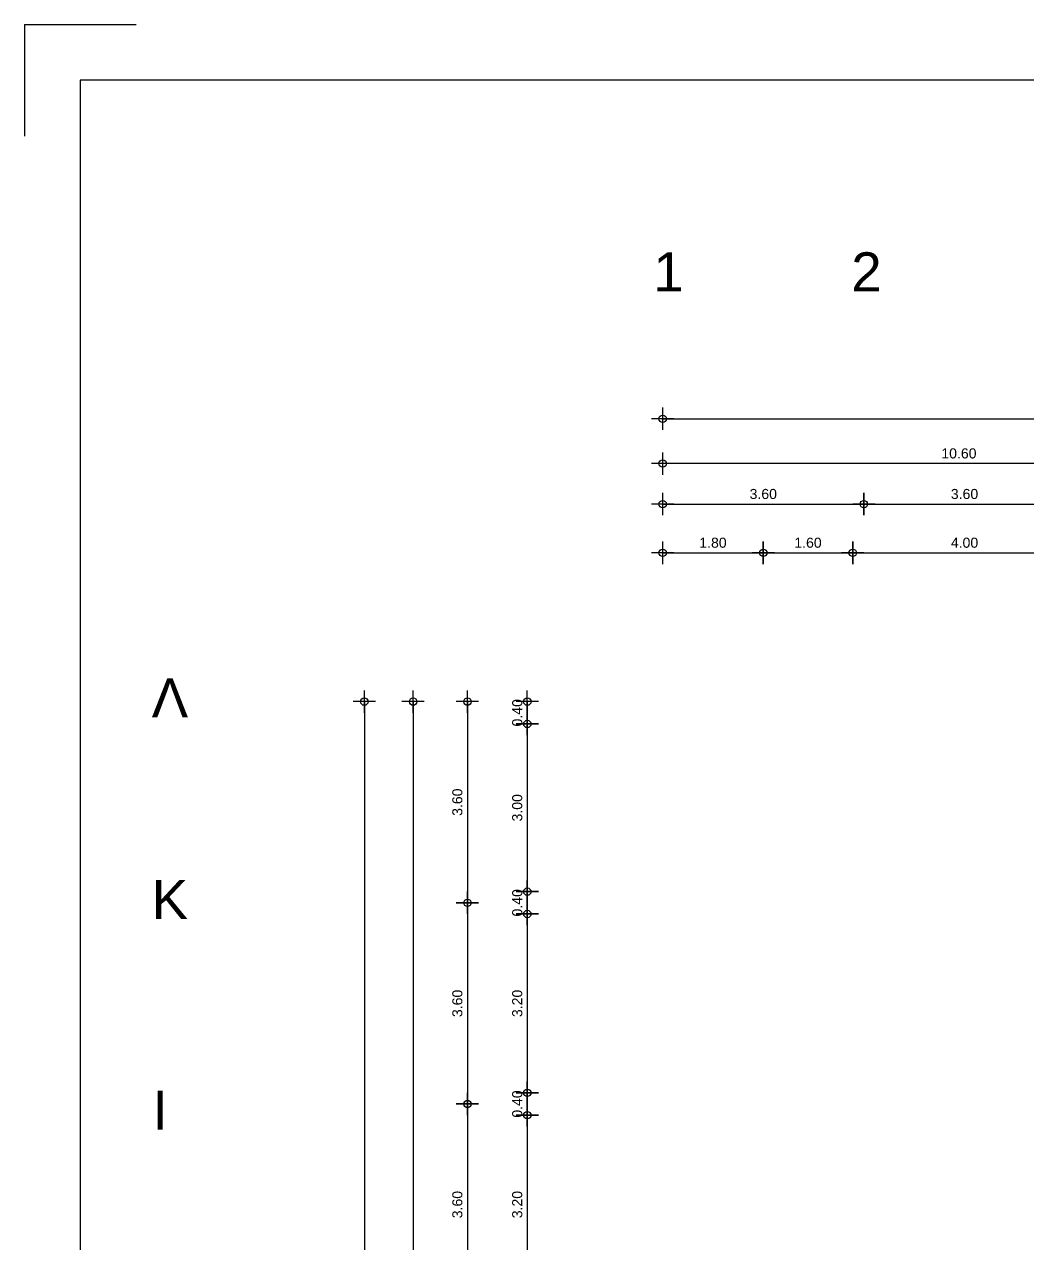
# Model space of a CAD drawing. Header units: metres. Extents: x 0 to 132, y -109 to 310.
# Drawn here: x 0 to 17.95, y 197.47 to 219.29 of the extents above; entities that cross this region are included whole.
import ezdxf

# ---------------------------------------------------------------- set-up
doc = ezdxf.new("R2010")
doc.units = ezdxf.units.M
doc.header["$LTSCALE"] = 0.036
doc.layers.get('Defpoints').update_dxf_attribs({"color": 252})
for name, color, linetype in [('arxitektonika', 254, 'Continuous'), ('BORDER', 252, 'Continuous'), ('DIMBLK', 252, 'Continuous'), ('LAYER-ON', 252, 'Continuous'), ('MARKS', 252, 'Continuous')]:
    doc.layers.add(name, color=color, linetype=linetype)
doc.styles.add('COMU-N', font='arial.ttf')
doc.styles.get("Standard").update_dxf_attribs({"font": 'arial.ttf'})
doc.dimstyles.new('CADWDOT', dxfattribs={"dimscale": 0.1, "dimtxt": 1.8, "dimasz": 0.08, "dimexe": 2, "dimexo": 0, "dimgap": 0.09, "dimtad": 0, "dimrnd": 0.001, "dimzin": 0, "dimdsep": 46, "dimtxsty": 'Standard', "dimblk1": 'ARTDIM', "dimblk2": 'ARTDIM', "dimsah": 1, "dimcen": 0.09, "dimdle": 0.05, "dimse1": 1, "dimse2": 1, "dimadec": 0, "dimazin": 0, "dimtfac": 1, "dimtmove": 0, "dimatfit": 3, "dimldrblk": 'ARTDIM', "dimfxl": 2, "dimtvp": 0.9999, "dimtolj": 1, "dimtzin": 0, "dimarcsym": 0})

# ---------------------------------------------------------------- blocks, each defined once
blk = doc.blocks.new('art103')
at = {"layer": 'BORDER'}
for p, q in [((20.75, 14.6), (0.25, 14.6)), ((0.25, 14.6), (0.25, 0.25))]:
    blk.add_line(p, q, dxfattribs=at)
at = {"layer": 'MARKS'}
for q in [(0, 14.35), (0.5, 14.85)]:
    blk.add_line((0, 14.85), q, dxfattribs=at)
blk = doc.blocks.new('ARTDIM')
at = {"layer": 'DIMBLK'}
for p, q in [((-24.9975, 0), (24.9975, 0)), ((0, -24.9975), (0, 24.9975))]:
    blk.add_line(p, q, dxfattribs=at)
blk.add_circle((0, 0), 8.25, dxfattribs=at)
blk = doc.blocks.new('*D546')
at = {"layer": 'arxitektonika', "color": 0, "lineweight": -2}
blk.add_line((11.426, 209.834), (13.21, 209.834), dxfattribs=at)
at = {"layer": 'Defpoints', "color": 0, "transparency": 16777216}
for p in [(11.418, 210.272), (13.218, 210.272), (13.218, 209.834)]:
    blk.add_point(p, dxfattribs=at)
at = {"layer": 'arxitektonika', "color": 0, "lineweight": -2, "xscale": 0.008, "yscale": 0.008, "zscale": 0.008, "rotation": 180}
blk.add_blockref('ARTDIM', (11.418, 209.834), dxfattribs=at)
at = {"layer": 'arxitektonika', "color": 0, "lineweight": -2, "xscale": 0.008, "yscale": 0.008, "zscale": 0.008}
blk.add_blockref('ARTDIM', (13.218, 209.834), dxfattribs=at)
at = {"layer": 'arxitektonika', "color": 0, "insert": (12.318, 210.014), "char_height": 0.18, "attachment_point": 5}
blk.add_mtext('\\A1;1.80', dxfattribs=at)
blk = doc.blocks.new('*D547')
at = {"layer": 'arxitektonika', "color": 0, "lineweight": -2}
blk.add_line((13.226, 209.834), (14.81, 209.834), dxfattribs=at)
at = {"layer": 'Defpoints', "color": 0, "transparency": 16777216}
for p in [(13.218, 210.272), (14.818, 210.272), (14.818, 209.834)]:
    blk.add_point(p, dxfattribs=at)
at = {"layer": 'arxitektonika', "color": 0, "lineweight": -2, "xscale": 0.008, "yscale": 0.008, "zscale": 0.008, "rotation": 180}
blk.add_blockref('ARTDIM', (13.218, 209.834), dxfattribs=at)
at = {"layer": 'arxitektonika', "color": 0, "lineweight": -2, "xscale": 0.008, "yscale": 0.008, "zscale": 0.008}
blk.add_blockref('ARTDIM', (14.818, 209.834), dxfattribs=at)
at = {"layer": 'arxitektonika', "color": 0, "insert": (14.018, 210.014), "char_height": 0.18, "attachment_point": 5}
blk.add_mtext('\\A1;1.60', dxfattribs=at)
blk = doc.blocks.new('*D548')
at = {"layer": 'arxitektonika', "color": 0, "lineweight": -2}
blk.add_line((14.826, 209.834), (18.81, 209.834), dxfattribs=at)
at = {"layer": 'Defpoints', "color": 0, "transparency": 16777216}
for p in [(14.818, 210.272), (18.818, 210.272), (18.818, 209.834)]:
    blk.add_point(p, dxfattribs=at)
at = {"layer": 'arxitektonika', "color": 0, "lineweight": -2, "xscale": 0.008, "yscale": 0.008, "zscale": 0.008, "rotation": 180}
blk.add_blockref('ARTDIM', (14.818, 209.834), dxfattribs=at)
at = {"layer": 'arxitektonika', "color": 0, "lineweight": -2, "xscale": 0.008, "yscale": 0.008, "zscale": 0.008}
blk.add_blockref('ARTDIM', (18.818, 209.834), dxfattribs=at)
at = {"layer": 'arxitektonika', "color": 0, "insert": (16.818, 210.014), "char_height": 0.18, "attachment_point": 5}
blk.add_mtext('\\A1;4.00', dxfattribs=at)
blk = doc.blocks.new('*D567')
at = {"layer": 'arxitektonika', "color": 0, "lineweight": -2}
blk.add_line((11.426, 212.233), (55.11, 212.233), dxfattribs=at)
at = {"layer": 'Defpoints', "color": 0, "transparency": 16777216}
for p in [(55.118, 212.233), (11.418, 207.982), (55.118, 207.982)]:
    blk.add_point(p, dxfattribs=at)
at = {"layer": 'arxitektonika', "color": 0, "lineweight": -2, "xscale": 0.008, "yscale": 0.008, "zscale": 0.008, "rotation": 180}
blk.add_blockref('ARTDIM', (11.418, 212.233), dxfattribs=at)
at = {"layer": 'arxitektonika', "color": 0, "lineweight": -2, "xscale": 0.008, "yscale": 0.008, "zscale": 0.008}
blk.add_blockref('ARTDIM', (55.118, 212.233), dxfattribs=at)
at = {"layer": 'arxitektonika', "color": 0, "insert": (33.268, 212.413), "char_height": 0.18, "attachment_point": 5}
blk.add_mtext('\\A1;43.70', dxfattribs=at)
blk = doc.blocks.new('*D568')
at = {"layer": 'arxitektonika', "color": 0, "lineweight": -2}
blk.add_line((8.997, 207.164), (8.997, 206.78), dxfattribs=at)
at = {"layer": 'Defpoints', "color": 0, "transparency": 16777216}
for p in [(8.408, 207.172), (8.408, 206.772), (8.997, 206.772)]:
    blk.add_point(p, dxfattribs=at)
at = {"layer": 'arxitektonika', "color": 0, "lineweight": -2, "xscale": 0.008, "yscale": 0.008, "zscale": 0.008}
for p, rotation in [((8.997, 207.172), 90), ((8.997, 206.772), 270)]:
    blk.add_blockref('ARTDIM', p, dxfattribs=dict(at, rotation=rotation))
at = {"layer": 'arxitektonika', "color": 0, "insert": (8.817, 206.972), "char_height": 0.18, "attachment_point": 5, "rotation": 90}
blk.add_mtext('\\A1;0.40', dxfattribs=at)
blk = doc.blocks.new('*D569')
at = {"layer": 'arxitektonika', "color": 0, "lineweight": -2}
blk.add_line((8.997, 206.764), (8.997, 203.78), dxfattribs=at)
at = {"layer": 'Defpoints', "color": 0, "transparency": 16777216}
for p in [(11.418, 206.772), (8.997, 203.772), (11.418, 203.772)]:
    blk.add_point(p, dxfattribs=at)
at = {"layer": 'arxitektonika', "color": 0, "lineweight": -2, "xscale": 0.008, "yscale": 0.008, "zscale": 0.008}
for p, rotation in [((8.997, 206.772), 90), ((8.997, 203.772), 270)]:
    blk.add_blockref('ARTDIM', p, dxfattribs=dict(at, rotation=rotation))
at = {"layer": 'arxitektonika', "color": 0, "insert": (8.817, 205.272), "char_height": 0.18, "attachment_point": 5, "rotation": 90}
blk.add_mtext('\\A1;3.00', dxfattribs=at)
blk = doc.blocks.new('*D570')
at = {"layer": 'arxitektonika', "color": 0, "lineweight": -2}
blk.add_line((8.997, 203.764), (8.997, 203.38), dxfattribs=at)
at = {"layer": 'Defpoints', "color": 0, "transparency": 16777216}
for p in [(11.418, 203.772), (8.997, 203.372), (11.418, 203.372)]:
    blk.add_point(p, dxfattribs=at)
at = {"layer": 'arxitektonika', "color": 0, "lineweight": -2, "xscale": 0.008, "yscale": 0.008, "zscale": 0.008}
for p, rotation in [((8.997, 203.772), 90), ((8.997, 203.372), 270)]:
    blk.add_blockref('ARTDIM', p, dxfattribs=dict(at, rotation=rotation))
at = {"layer": 'arxitektonika', "color": 0, "insert": (8.817, 203.572), "char_height": 0.18, "attachment_point": 5, "rotation": 90}
blk.add_mtext('\\A1;0.40', dxfattribs=at)
blk = doc.blocks.new('*D571')
at = {"layer": 'arxitektonika', "color": 0, "lineweight": -2}
blk.add_line((8.997, 203.364), (8.997, 200.18), dxfattribs=at)
at = {"layer": 'Defpoints', "color": 0, "transparency": 16777216}
for p in [(11.418, 203.372), (8.997, 200.172), (11.418, 200.172)]:
    blk.add_point(p, dxfattribs=at)
at = {"layer": 'arxitektonika', "color": 0, "lineweight": -2, "xscale": 0.008, "yscale": 0.008, "zscale": 0.008}
for p, rotation in [((8.997, 203.372), 90), ((8.997, 200.172), 270)]:
    blk.add_blockref('ARTDIM', p, dxfattribs=dict(at, rotation=rotation))
at = {"layer": 'arxitektonika', "color": 0, "insert": (8.817, 201.772), "char_height": 0.18, "attachment_point": 5, "rotation": 90}
blk.add_mtext('\\A1;3.20', dxfattribs=at)
blk = doc.blocks.new('*D572')
at = {"layer": 'arxitektonika', "color": 0, "lineweight": -2}
blk.add_line((8.997, 200.164), (8.997, 199.78), dxfattribs=at)
at = {"layer": 'Defpoints', "color": 0, "transparency": 16777216}
for p in [(11.418, 200.172), (8.997, 199.772), (11.418, 199.772)]:
    blk.add_point(p, dxfattribs=at)
at = {"layer": 'arxitektonika', "color": 0, "lineweight": -2, "xscale": 0.008, "yscale": 0.008, "zscale": 0.008}
for p, rotation in [((8.997, 200.172), 90), ((8.997, 199.772), 270)]:
    blk.add_blockref('ARTDIM', p, dxfattribs=dict(at, rotation=rotation))
at = {"layer": 'arxitektonika', "color": 0, "insert": (8.817, 199.972), "char_height": 0.18, "attachment_point": 5, "rotation": 90}
blk.add_mtext('\\A1;0.40', dxfattribs=at)
blk = doc.blocks.new('*D573')
at = {"layer": 'arxitektonika', "color": 0, "lineweight": -2}
blk.add_line((8.997, 199.764), (8.997, 196.58), dxfattribs=at)
at = {"layer": 'Defpoints', "color": 0, "transparency": 16777216}
for p in [(11.418, 199.772), (8.997, 196.572), (11.418, 196.572)]:
    blk.add_point(p, dxfattribs=at)
at = {"layer": 'arxitektonika', "color": 0, "lineweight": -2, "xscale": 0.008, "yscale": 0.008, "zscale": 0.008}
for p, rotation in [((8.997, 199.772), 90), ((8.997, 196.572), 270)]:
    blk.add_blockref('ARTDIM', p, dxfattribs=dict(at, rotation=rotation))
at = {"layer": 'arxitektonika', "color": 0, "insert": (8.817, 198.172), "char_height": 0.18, "attachment_point": 5, "rotation": 90}
blk.add_mtext('\\A1;3.20', dxfattribs=at)
blk = doc.blocks.new('*D586')
at = {"layer": 'arxitektonika', "color": 0, "lineweight": -2}
blk.add_line((6.954, 207.164), (6.954, 185.38), dxfattribs=at)
at = {"layer": 'Defpoints', "color": 0, "transparency": 16777216}
for p in [(9.452, 207.172), (6.954, 185.372), (10.588, 185.372)]:
    blk.add_point(p, dxfattribs=at)
at = {"layer": 'arxitektonika', "color": 0, "lineweight": -2, "xscale": 0.008, "yscale": 0.008, "zscale": 0.008}
for p, rotation in [((6.954, 207.172), 90), ((6.954, 185.372), 270)]:
    blk.add_blockref('ARTDIM', p, dxfattribs=dict(at, rotation=rotation))
at = {"layer": 'arxitektonika', "color": 0, "insert": (6.774, 196.272), "char_height": 0.18, "attachment_point": 5, "rotation": 90}
blk.add_mtext('\\A1;21.80', dxfattribs=at)
blk = doc.blocks.new('*D588')
at = {"layer": 'arxitektonika', "color": 0, "lineweight": -2}
blk.add_line((6.082, 207.164), (6.082, 174.08), dxfattribs=at)
at = {"layer": 'Defpoints', "color": 0, "transparency": 16777216}
for p in [(9.452, 207.172), (6.082, 174.072), (9.452, 174.072)]:
    blk.add_point(p, dxfattribs=at)
at = {"layer": 'arxitektonika', "color": 0, "lineweight": -2, "xscale": 0.008, "yscale": 0.008, "zscale": 0.008}
for p, rotation in [((6.082, 207.172), 90), ((6.082, 174.072), 270)]:
    blk.add_blockref('ARTDIM', p, dxfattribs=dict(at, rotation=rotation))
at = {"layer": 'arxitektonika', "color": 0, "insert": (5.902, 190.622), "char_height": 0.18, "attachment_point": 5, "rotation": 90}
blk.add_mtext('\\A1;33.10', dxfattribs=at)
blk = doc.blocks.new('*D634')
at = {"layer": 'arxitektonika', "color": 0, "lineweight": -2}
blk.add_line((11.426, 210.706), (15.01, 210.706), dxfattribs=at)
at = {"layer": 'Defpoints', "color": 0, "transparency": 16777216}
for p in [(11.418, 214.278), (15.018, 214.278), (15.018, 210.706)]:
    blk.add_point(p, dxfattribs=at)
at = {"layer": 'arxitektonika', "color": 0, "lineweight": -2, "xscale": 0.008, "yscale": 0.008, "zscale": 0.008, "rotation": 180}
blk.add_blockref('ARTDIM', (11.418, 210.706), dxfattribs=at)
at = {"layer": 'arxitektonika', "color": 0, "lineweight": -2, "xscale": 0.008, "yscale": 0.008, "zscale": 0.008}
blk.add_blockref('ARTDIM', (15.018, 210.706), dxfattribs=at)
at = {"layer": 'arxitektonika', "color": 0, "insert": (13.218, 210.886), "char_height": 0.18, "attachment_point": 5}
blk.add_mtext('\\A1;3.60', dxfattribs=at)
blk = doc.blocks.new('*D635')
at = {"layer": 'arxitektonika', "color": 0, "lineweight": -2}
blk.add_line((15.026, 210.706), (18.61, 210.706), dxfattribs=at)
at = {"layer": 'Defpoints', "color": 0, "transparency": 16777216}
for p in [(15.018, 214.278), (18.618, 214.278), (18.618, 210.706)]:
    blk.add_point(p, dxfattribs=at)
at = {"layer": 'arxitektonika', "color": 0, "lineweight": -2, "xscale": 0.008, "yscale": 0.008, "zscale": 0.008, "rotation": 180}
blk.add_blockref('ARTDIM', (15.018, 210.706), dxfattribs=at)
at = {"layer": 'arxitektonika', "color": 0, "lineweight": -2, "xscale": 0.008, "yscale": 0.008, "zscale": 0.008}
blk.add_blockref('ARTDIM', (18.618, 210.706), dxfattribs=at)
at = {"layer": 'arxitektonika', "color": 0, "insert": (16.818, 210.886), "char_height": 0.18, "attachment_point": 5}
blk.add_mtext('\\A1;3.60', dxfattribs=at)
blk = doc.blocks.new('*D670')
at = {"layer": 'arxitektonika', "color": 0, "lineweight": -2}
blk.add_line((7.926, 207.164), (7.926, 203.58), dxfattribs=at)
at = {"layer": 'Defpoints', "color": 0, "transparency": 16777216}
for p in [(3.079, 207.172), (3.079, 203.572), (7.926, 203.572)]:
    blk.add_point(p, dxfattribs=at)
at = {"layer": 'arxitektonika', "color": 0, "lineweight": -2, "xscale": 0.008, "yscale": 0.008, "zscale": 0.008}
for p, rotation in [((7.926, 207.172), 90), ((7.926, 203.572), 270)]:
    blk.add_blockref('ARTDIM', p, dxfattribs=dict(at, rotation=rotation))
at = {"layer": 'arxitektonika', "color": 0, "insert": (7.746, 205.372), "char_height": 0.18, "attachment_point": 5, "rotation": 90}
blk.add_mtext('\\A1;3.60', dxfattribs=at)
blk = doc.blocks.new('*D671')
at = {"layer": 'arxitektonika', "color": 0, "lineweight": -2}
blk.add_line((7.926, 203.564), (7.926, 199.98), dxfattribs=at)
at = {"layer": 'Defpoints', "color": 0, "transparency": 16777216}
for p in [(3.079, 203.572), (3.079, 199.972), (7.926, 199.972)]:
    blk.add_point(p, dxfattribs=at)
at = {"layer": 'arxitektonika', "color": 0, "lineweight": -2, "xscale": 0.008, "yscale": 0.008, "zscale": 0.008}
for p, rotation in [((7.926, 203.572), 90), ((7.926, 199.972), 270)]:
    blk.add_blockref('ARTDIM', p, dxfattribs=dict(at, rotation=rotation))
at = {"layer": 'arxitektonika', "color": 0, "insert": (7.746, 201.772), "char_height": 0.18, "attachment_point": 5, "rotation": 90}
blk.add_mtext('\\A1;3.60', dxfattribs=at)
blk = doc.blocks.new('*D672')
at = {"layer": 'arxitektonika', "color": 0, "lineweight": -2}
blk.add_line((7.926, 199.964), (7.926, 196.38), dxfattribs=at)
at = {"layer": 'Defpoints', "color": 0, "transparency": 16777216}
for p in [(3.079, 199.972), (3.079, 196.372), (7.926, 196.372)]:
    blk.add_point(p, dxfattribs=at)
at = {"layer": 'arxitektonika', "color": 0, "lineweight": -2, "xscale": 0.008, "yscale": 0.008, "zscale": 0.008}
for p, rotation in [((7.926, 199.972), 90), ((7.926, 196.372), 270)]:
    blk.add_blockref('ARTDIM', p, dxfattribs=dict(at, rotation=rotation))
at = {"layer": 'arxitektonika', "color": 0, "insert": (7.746, 198.172), "char_height": 0.18, "attachment_point": 5, "rotation": 90}
blk.add_mtext('\\A1;3.60', dxfattribs=at)
blk = doc.blocks.new('*D680')
at = {"layer": 'arxitektonika', "color": 0, "lineweight": -2}
blk.add_line((22.01, 211.432), (11.426, 211.432), dxfattribs=at)
at = {"layer": 'Defpoints', "color": 0, "transparency": 16777216}
for p in [(11.418, 211.432), (11.418, 211.432), (22.018, 211.432)]:
    blk.add_point(p, dxfattribs=at)
at = {"layer": 'arxitektonika', "color": 0, "lineweight": -2, "xscale": 0.008, "yscale": 0.008, "zscale": 0.008, "rotation": 180}
blk.add_blockref('ARTDIM', (11.418, 211.432), dxfattribs=at)
at = {"layer": 'arxitektonika', "color": 0, "lineweight": -2, "xscale": 0.008, "yscale": 0.008, "zscale": 0.008}
blk.add_blockref('ARTDIM', (22.018, 211.432), dxfattribs=at)
at = {"layer": 'arxitektonika', "color": 0, "insert": (16.718, 211.612), "char_height": 0.18, "attachment_point": 5}
blk.add_mtext('\\A1;10.60', dxfattribs=at)

msp = doc.modelspace()

# ---------------------------------------------------------------- block references
at = {"layer": 'LAYER-ON', "xscale": 4, "yscale": 4, "zscale": 4}
msp.add_blockref('art103', (0, 159.889), dxfattribs=at)

# ---------------------------------------------------------------- texts
at = {"layer": 'arxitektonika', "style": 'COMU-N'}
for s, p in [('1', (11.25, 214.511)), ('2', (14.792, 214.511)), ('Λ', (2.277, 206.89)), ('Κ', (2.277, 203.28)), ('Ι', (2.293, 199.51))]:
    msp.add_text(s, height=0.7, dxfattribs=at).set_placement(p)

# ---------------------------------------------------------------- dimensions: what is measured, and where the dimension line sits
at = {"layer": 'arxitektonika'}
for base, p1, p2, picture, middle in [((15.018, 210.706), (11.418, 214.278), (15.018, 214.278), '*D634', (13.218, 210.886)), ((18.618, 210.706), (15.018, 214.278), (18.618, 214.278), '*D635', (16.818, 210.886)), ((55.118, 212.233), (11.418, 207.982), (55.118, 207.982), '*D567', (33.268, 212.413)), ((11.418, 211.432), (22.018, 211.432), (11.418, 211.432), '*D680', (16.718, 211.612)), ((13.218, 209.834), (11.418, 210.272), (13.218, 210.272), '*D546', (12.318, 210.014)), ((14.818, 209.834), (13.218, 210.272), (14.818, 210.272), '*D547', (14.018, 210.014)), ((18.818, 209.834), (14.818, 210.272), (18.818, 210.272), '*D548', (16.818, 210.014))]:
    dim = msp.add_linear_dim(base=base, p1=p1, p2=p2, dimstyle='CADWDOT', dxfattribs=at)
    dim.commit()
    dim.dimension.update_dxf_attribs({"geometry": picture, "text_midpoint": middle})
for base, p1, p2, picture, middle in [((7.926, 203.572), (3.079, 207.172), (3.079, 203.572), '*D670', (7.746, 205.372)), ((6.082, 174.072), (9.452, 207.172), (9.452, 174.072), '*D588', (5.902, 190.622)), ((6.954, 185.372), (9.452, 207.172), (10.588, 185.372), '*D586', (6.774, 196.272)), ((8.997, 203.772), (11.418, 206.772), (11.418, 203.772), '*D569', (8.817, 205.272)), ((7.926, 199.972), (3.079, 203.572), (3.079, 199.972), '*D671', (7.746, 201.772)), ((8.997, 200.172), (11.418, 203.372), (11.418, 200.172), '*D571', (8.817, 201.772)), ((7.926, 196.372), (3.079, 199.972), (3.079, 196.372), '*D672', (7.746, 198.172)), ((8.997, 196.572), (11.418, 199.772), (11.418, 196.572), '*D573', (8.817, 198.172))]:
    dim = msp.add_linear_dim(base=base, p1=p1, p2=p2, angle=90, dimstyle='CADWDOT', dxfattribs=at)
    dim.commit()
    dim.dimension.update_dxf_attribs({"geometry": picture, "text_midpoint": middle})
for base, p1, p2, picture, middle in [((8.997, 206.772), (8.408, 207.172), (8.408, 206.772), '*D568', (8.997, 206.972)), ((8.997, 203.372), (11.418, 203.772), (11.418, 203.372), '*D570', (8.997, 203.572)), ((8.997, 199.772), (11.418, 200.172), (11.418, 199.772), '*D572', (8.997, 199.972))]:
    dim = msp.add_linear_dim(base=base, p1=p1, p2=p2, angle=90, dimstyle='CADWDOT', dxfattribs=at)
    dim.commit()
    dim.dimension.update_dxf_attribs({"geometry": picture, "text_midpoint": middle, "dimtype": 160})

doc.saveas('drawing.dxf')
